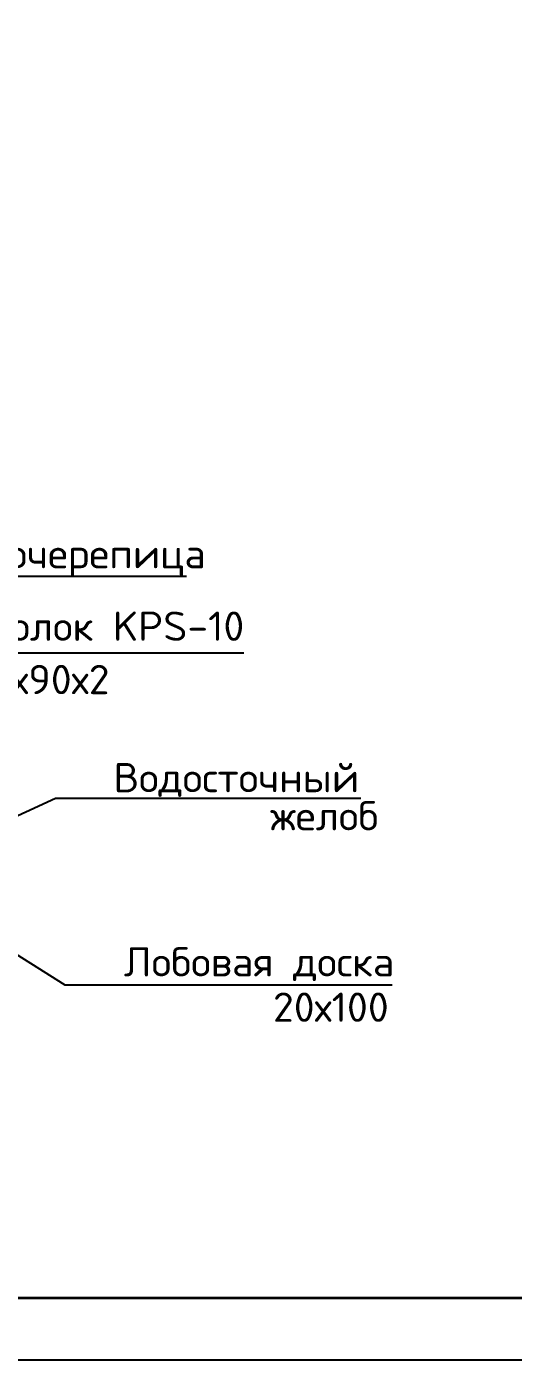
# Model space of a CAD drawing. Extents: x -12289450 to -10763036, y -7834513 to -6150123.
# Drawn here: x -10947782 to -10946120, y -7684862 to -7680307 of the extents above; entities that cross this region are included whole.
import ezdxf

# ---------------------------------------------------------------- set-up
doc = ezdxf.new("R2010")
doc.units = 0
doc.header["$LTSCALE"] = 25
for name, color, linetype in [('ArchiCAD', 7, 'Continuous'), ('Новое', 51, 'Continuous'), ('Примечания', 7, 'Continuous')]:
    doc.layers.add(name, color=color, linetype=linetype)
doc.styles.get("Standard").update_dxf_attribs({"font": 'arial.ttf'})

msp = doc.modelspace()

# ---------------------------------------------------------------- linework, layer by layer
at = {"lineweight": 25, "ltscale": 20}
for p, q in [((-10948558.3, -7682184.1), (-10947236.1, -7682184.1)), ((-10948175.7, -7682445.7), (-10947040.4, -7682445.7)), ((-10948150.1, -7683157.4), (-10947683.2, -7682941.6)), ((-10947683.2, -7682941.6), (-10946640.6, -7682941.6)), ((-10948200.9, -7683233.1), (-10947651, -7683580)), ((-10947651, -7683580), (-10946533.7, -7683580))]:
    msp.add_line(p, q, dxfattribs=at)
at = {"layer": 'ArchiCAD', "color": 7, "linetype": 'Continuous', "lineweight": 35}
msp.add_lwpolyline([(-10954351.2, -7672473.4), (-10937592, -7672473.4), (-10937592, -7684650.4), (-10954351.2, -7684650.4)], close=True, dxfattribs=at)
msp.add_lwpolyline([(-10954351.2, -7672473.4), (-10937592, -7672473.4), (-10937592, -7684650.4), (-10954351.2, -7684650.4)], close=True, dxfattribs=at)
at = {"layer": 'Новое', "color": 7, "linetype": 'Continuous'}
msp.add_lwpolyline([(-10955199.8, -7672261.3), (-10937379.9, -7672261.3), (-10937379.9, -7684862.5), (-10955199.8, -7684862.5)], close=True, dxfattribs=at)
msp.add_lwpolyline([(-10955199.8, -7672261.3), (-10937379.9, -7672261.3), (-10937379.9, -7684862.5), (-10955199.8, -7684862.5)], close=True, dxfattribs=at)

# ---------------------------------------------------------------- texts
at = {"layer": 'Примечания', "color": 7, "char_height": 100, "attachment_point": 6}
for s, insert in [('\\A1;{\\Fsimplex|c204;Металлочерепица}', (-10947169.9, -7682120.6)), ('\\A1;{\\Fsimplex|c204;Уголок \\Fsimplex|c0;KPS-10}', (-10947038.7, -7682354.7)), ('\\A1;{\\Fsimplex|c204;90х90х2}', (-10947498.8, -7682536.9)), ('\\A1;{\\Fsimplex|c204;Водосточный}', (-10946646, -7682880)), ('\\A1;{\\Fsimplex|c204; желоб\\Ftxt|c204;  }', (-10946580.7, -7683002.2)), ('\\A1;{\\Fsimplex|c204;Лобовая доска}', (-10946526.2, -7683509.1)), ('\\A1;{\\Fsimplex|c204;20х100\\Ftxt|c204;  }', (-10946545.4, -7683656.1))]:
    msp.add_mtext(s, dxfattribs=dict(at, insert=insert))

doc.saveas('drawing.dxf')
